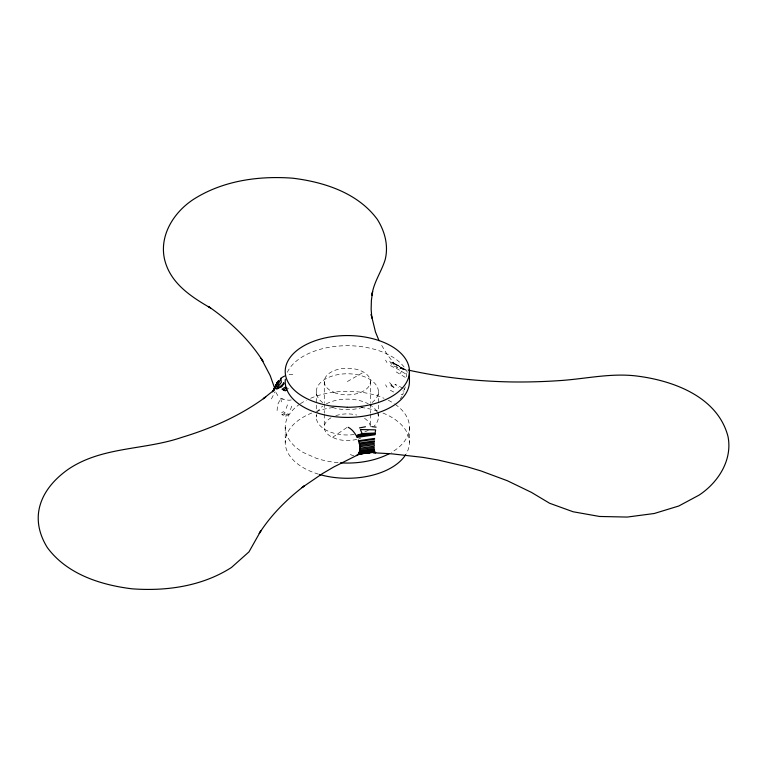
<?xml version="1.0" encoding="UTF-8"?>
<svg xmlns="http://www.w3.org/2000/svg" width="767" height="767" viewBox="0 0 767 767"><rect width="100%" height="100%" fill="white"/><g stroke="black" fill="none" stroke-linecap="round" stroke-linejoin="round"><path stroke-width="0.58" stroke-dasharray="3.83 2.88" d="M277.079 410.594L277.625 404.698L280.856 398.14L284.691 399.722L289.054 400.249L293.55 399.674M401.131 394.526L402.656 394.852L405.312 386.894M286.168 408.418L287.491 404.842M290.425 409.703L292.006 405.465M271.422 398.936L275.094 391.649M400.297 398.859L401.889 396.52M332.619 437.324L347.336 427.2M282.035 414.842L285.113 412.876L286.455 413.355L283.196 415.34L280.501 413.653L283.282 411.668L285.113 412.876M347.336 381.563L363.644 372.148M401.074 368.313L406.999 369.79M401.937 368.726L404.784 369.31A15.628 4.449 -77.9 0 0 400.297 373.5M403.595 388.859L404.784 389.118M402.809 390.873L404.104 391.151M403.595 369.061L398.562 367.566L405.312 369.886L392.704 362.36L394.123 363.443L387.191 354.536L380.557 343.511M286.81 387.987L288.507 388.716M402.809 388.14L394.919 384.229L398.562 387.373M390.365 365.61L395.063 368.064M390.365 390.278L395.063 392.733M390.758 385.724L394.104 387.498L389.454 382.465L390.106 384.094L394.104 387.498M405.312 369.886L392.704 362.36M394.478 364.028L405.964 370.864M393.413 362.906L405.58 370.173M396.242 368.227L406.635 374.488M396.242 371.937L406.635 378.198L405.839 370.461M275.947 392.436L277.855 395.638M385.571 360.116L386.932 362.551M385.571 384.785L386.932 387.22M282.774 398.936L283.004 399.722M280.856 398.14L281.355 402.129M409.444 427.2L409.444 442.415M378.39 391.707L378.39 411.294A62.108 35.857 0 0 0 361.171 407.459M378.39 412.454L378.39 417.056M370.394 381.563L370.394 402.627M370.394 403.797L370.394 413.154M370.394 414.333L370.394 427.2A23.068 13.317 0 0 0 363.644 417.785M324.268 381.563L324.268 402.627M324.268 403.797L324.268 413.154M324.268 414.333L324.268 427.2M316.272 391.707L316.272 410.144M316.272 414.755L316.272 417.056M285.219 427.2L285.219 442.415M287.337 372.283A62.108 35.857 0 0 1 347.336 345.706A62.108 35.857 0 0 1 407.325 372.283M382.944 413.039A62.108 35.857 0 0 1 406.289 453.68M318.449 474.159A62.108 35.857 0 0 1 311.718 413.039M316.272 411.361A62.108 35.857 0 0 1 333.492 407.459M395.216 404.362A62.108 35.857 0 0 1 391.247 452.559M338.065 462.664A62.108 35.857 0 0 1 316.272 458.254L303.416 452.559A62.108 35.857 0 0 1 299.446 404.362M300.405 403.71A62.108 35.857 0 0 1 306.369 400.249M310.616 398.284A62.108 35.857 0 0 1 384.046 398.284M388.294 400.249A62.108 35.857 0 0 1 394.257 403.71M360.883 437.976A23.068 13.317 0 0 1 358.86 438.734M356.713 439.366A23.068 13.317 0 0 1 335.802 438.734L331.018 436.615A23.068 13.317 0 0 1 331.018 417.785M335.802 415.666A23.068 13.317 0 0 1 356.713 415.033M289.054 374.632A15.628 12.579 -16.3 0 1 293.55 374.325M353.875 455.819A15.628 8.13 64.5 0 1 348.151 452.645M377.326 412.416A31.054 17.929 0 0 1 374.229 426.021M368.313 430.277A31.054 17.929 0 0 1 362.858 432.588M354.249 434.534A31.054 17.929 0 0 1 316.541 414.717M317.337 412.416A31.054 17.929 0 0 1 322.696 406.146M326.349 403.845A31.054 17.929 0 0 1 368.313 403.845M369.291 404.382A31.054 17.929 0 0 1 376.865 411.524M322.696 402.617A31.054 17.929 0 0 1 326.349 378.486A31.054 17.929 0 0 1 368.313 378.486A31.054 17.929 0 0 1 371.966 402.617M362.858 407.229A31.054 17.929 0 0 1 332.811 407.555M288.9 414.247L285.583 416.366L284.356 415.839L287.798 413.844L288.9 414.247M397.44 367.527L392.062 365.255L389.454 360.711L397.44 367.527M335.802 393.097L331.018 390.978A23.068 13.317 0 0 1 339.445 369.052A23.068 13.317 0 0 1 370.308 382.723A23.068 13.317 0 0 1 335.802 393.097"/><path stroke-width="1.15" d="M358.86 453L374.545 450.756L374.68 451.801L358.304 454.15C361.027 449.855 359.8 444.448 358.304 439.942M275.612 386.894L275.947 385.015L278.603 380.653L273.781 390.374L275.765 385.993M280.856 378.342L276.321 388.974L281.355 382.321L280.856 378.342A15.628 12.579 -16.3 0 1 284.691 376.012M273.186 390.796L277.664 381.784L273.186 390.796L263.292 398.715L265.708 396.99C240.608 415.599 211.654 428.379 181.846 437.363C144.321 450.306 101.819 446.327 67.947 469.49C54.793 478.838 43.201 491.599 39.433 507.677C36.116 521.713 39.846 535.529 47.314 547.542C66.854 574.138 100.487 584.933 131.953 588.807C166.218 591.367 202.095 586.324 231.461 567.475L248.987 551.866L261.039 530.476L259.217 533.496C271.067 514.897 286.916 499.144 304.403 485.827L301.987 487.563L322.533 473.555L333.693 467.017L357.336 455.128L356.358 455.588M275.909 385.686L277.855 381.429M361.765 434.966L356.741 436.596L366.204 434.611L362.082 433.547L360.394 429.539L375.619 429.865L375.159 433.048L362.082 433.547L357.336 435.32L356.741 436.596L375.073 433.892L374.986 434.736L357.115 437.401L356.358 435.79A15.628 8.13 64.5 0 0 348.151 427.286M273.483 390.585L277.664 381.784M272.534 391.86L276.801 383.395M281.451 386.741L283.685 382.608L284.068 383.788L281.451 386.741L277.079 388.84L282.572 384.679M286.868 389.78L285.228 390.834L282.035 389.224L285.113 387.249L286.81 387.987L283.435 389.933M358.918 454.361L357.326 454.869L361.746 453.959M361.295 453.604L359.704 454.112L364.104 453.479M359.445 427.909L365.466 426.778M364.344 453.431L374.68 451.801L358.304 454.15M358.525 440.718L374.632 438.417M358.755 441.504L374.574 439.242M359.196 452.309L374.459 450.133M358.64 453.45L374.603 451.159M359.205 443.067L374.459 440.9L374.382 442.089L359.531 444.198M359.665 445.445L374.354 443.364M359.8 446.691L374.315 444.639L374.277 446.183L359.963 448.206M359.8 449.491L374.315 447.429M359.637 450.775L374.354 448.685L374.382 449.51L359.531 451.619M357.336 435.32L375.073 433.892L362.082 433.547M363.155 453.268L374.919 452.329M362.925 453.172L368.726 452.923M363.098 453.182L369.924 452.894M375.609 452.655L373.337 452.751L375.686 452.616L373.644 452.348M375.159 452.856L391.908 453.843L422.742 457.362L437.804 459.951L466.95 466.748L480.919 470.919L507.351 480.736L531.445 492.385L549.594 503.248L573.064 511.752L599.545 516.469L627.233 517.063L654.251 513.497L678.747 506.019L699.053 495.137C718.152 482.558 732.706 460.027 727.979 436.423C717.481 396.213 672.074 380.096 635.047 375.82C609.544 373.05 584.55 379.051 559.201 380.633C543.362 381.717 527.485 382.148 511.608 381.947C476.834 381.295 442.08 377.565 408.111 370.03M371.784 426.596L376.108 427.133M379.051 340.673L375.485 332.015L371.18 314.412L371.842 318.084L371.142 309.226L371.391 300.357L372.618 291.508L371.957 295.18C373.558 282.218 381.698 271.432 385.264 259.323C388.581 245.287 384.852 231.471 377.383 219.458C357.844 192.862 324.211 182.067 292.745 178.193C258.469 175.633 222.603 180.676 193.236 199.525C174.138 212.104 159.594 234.635 164.311 258.239C169.574 282.755 190.561 296.436 210.714 308.094L208.384 306.426C229.697 321.2 249.112 339.263 262.966 361.334L261.144 358.314L270.205 375.6L274.931 388.994M409.444 371.42L409.444 381.563A62.108 35.857 0 0 1 345.303 417.401A62.108 35.857 0 0 1 285.353 379.224M405.695 454.668A62.108 35.857 0 0 1 319.561 474.495M389.3 453.633A62.108 35.857 0 0 1 340.385 462.837M347.336 407.277L331.258 406.059A62.108 35.857 0 0 1 299.753 348.371A62.108 35.857 0 0 1 403.624 356.262A62.108 35.857 0 0 1 347.336 407.277"/></g></svg>
